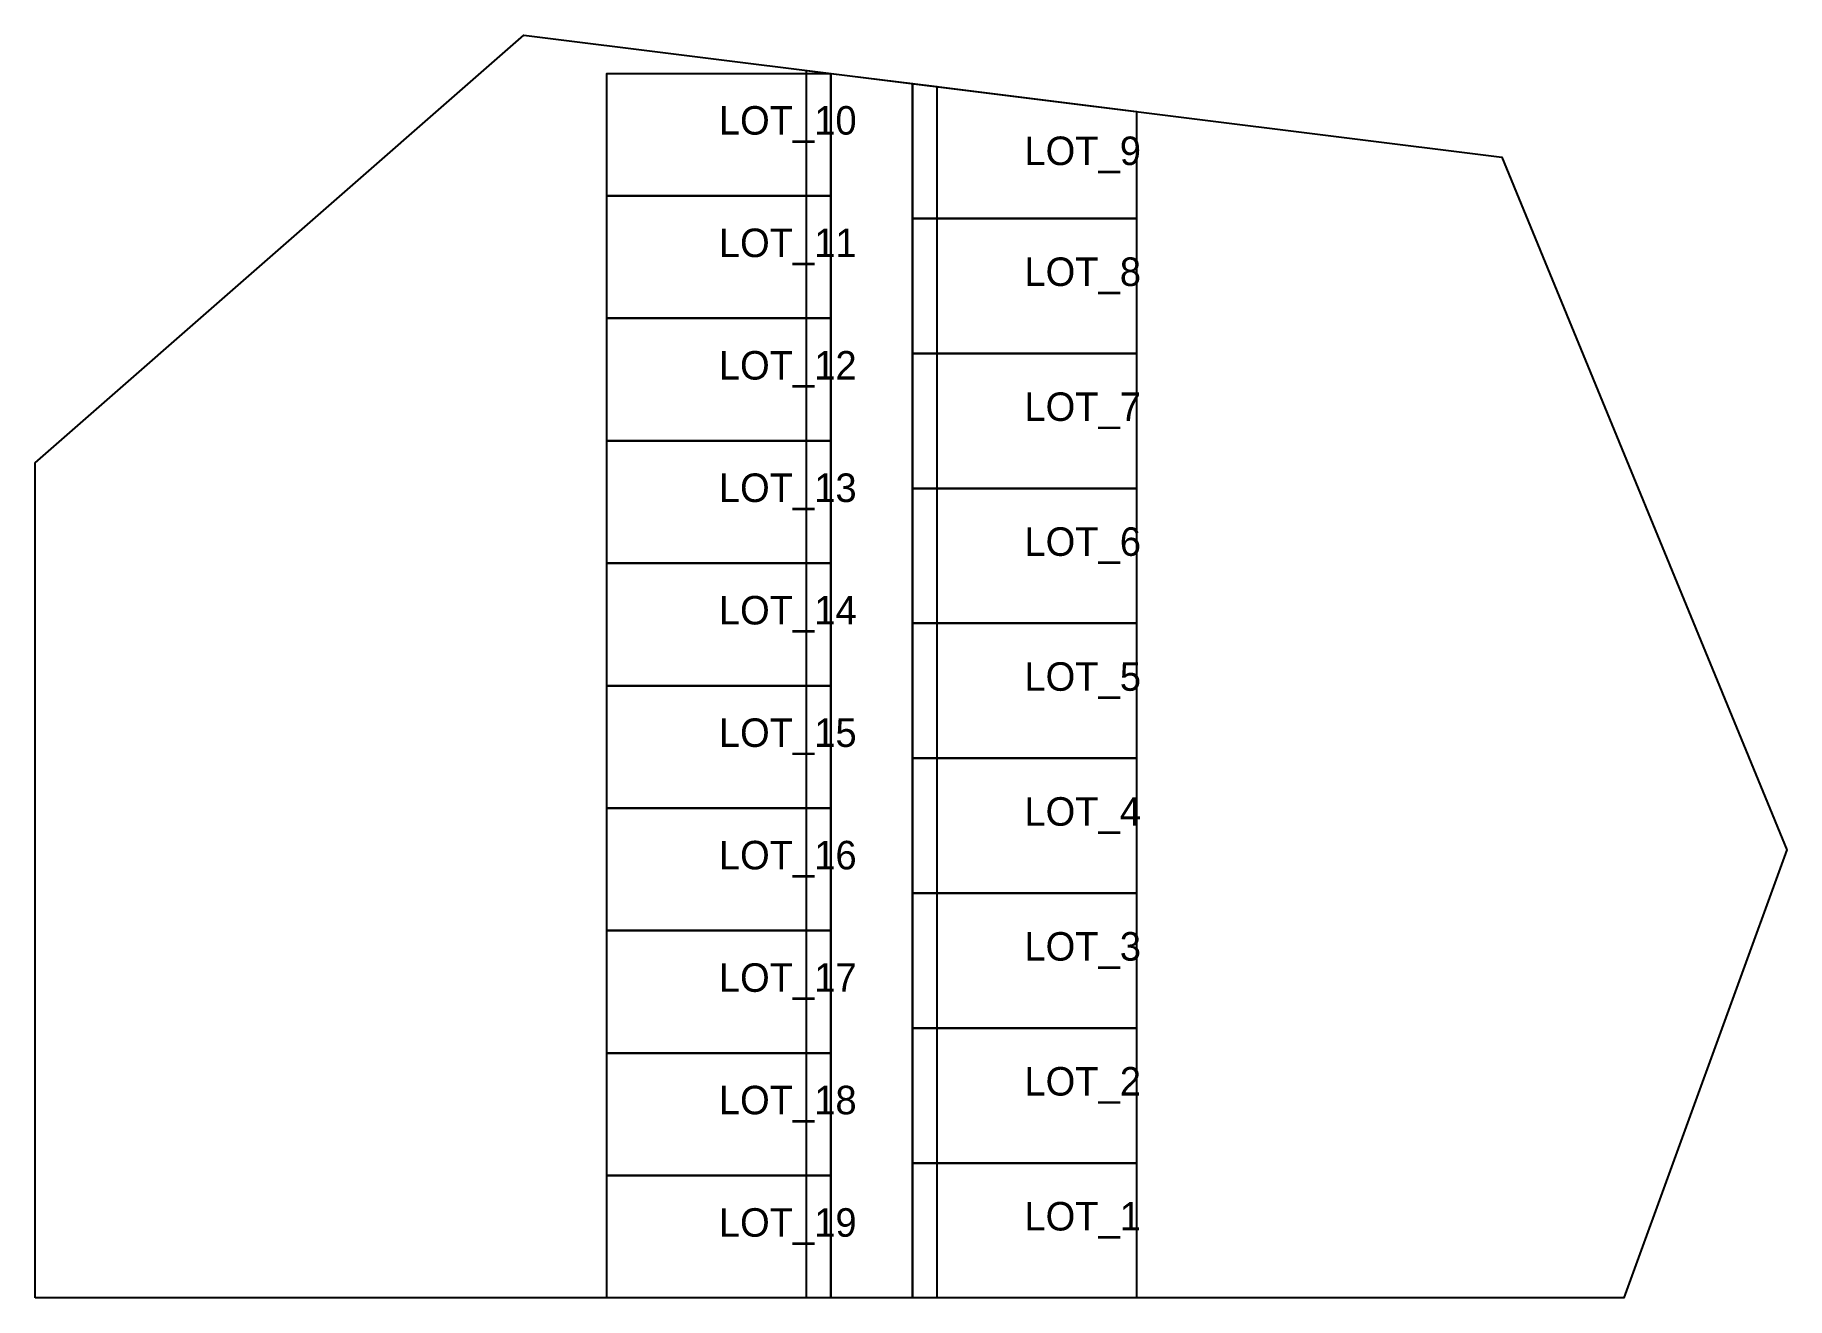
# Model space of a CAD drawing. Header units: metres. Extents: x 0 to 860, y 0 to 620.
import ezdxf

# ---------------------------------------------------------------- set-up
doc = ezdxf.new("R2010")
doc.units = ezdxf.units.M
for name, color, linetype in [('EASEMENTS', 5, 'Continuous'), ('LOT_LABELS', 2, 'Continuous'), ('LOT_LINES', 3, 'Continuous'), ('PARCEL', 7, 'Continuous'), ('ROAD', 1, 'Continuous')]:
    doc.layers.add(name, color=color, linetype=linetype)

msp = doc.modelspace()

# ---------------------------------------------------------------- linework, layer by layer
at = {"layer": 'EASEMENTS'}
for points in [[(390.67, 0), (378.67, 0), (378.67, 602.67), (390.67, 601.17)], [(442.67, 0), (430.67, 0), (430.67, 596.17), (442.67, 594.67)]]:
    msp.add_lwpolyline(points, close=True, dxfattribs=at)
at = {"layer": 'LOT_LINES'}
for points in [[(390.67, 541.05), (280.67, 541.05), (280.67, 601.17), (390.67, 601.17)], [(430.67, 596.17), (430.67, 596.17), (540.67, 582.42), (540.67, 529.93), (430.67, 529.93)], [(390.67, 480.93), (280.67, 480.93), (280.67, 541.05), (390.67, 541.05)], [(430.67, 529.93), (540.67, 529.93), (540.67, 463.68), (430.67, 463.68)], [(390.67, 420.82), (280.67, 420.82), (280.67, 480.93), (390.67, 480.93)], [(430.67, 463.68), (540.67, 463.68), (540.67, 397.44), (430.67, 397.44)], [(390.67, 360.7), (280.67, 360.7), (280.67, 420.82), (390.67, 420.82)], [(430.67, 397.44), (540.67, 397.44), (540.67, 331.2), (430.67, 331.2)], [(390.67, 300.58), (280.67, 300.58), (280.67, 360.7), (390.67, 360.7)], [(430.67, 331.2), (540.67, 331.2), (540.67, 264.96), (430.67, 264.96)], [(390.67, 240.47), (280.67, 240.47), (280.67, 300.58), (390.67, 300.58)], [(430.67, 264.96), (540.67, 264.96), (540.67, 198.72), (430.67, 198.72)], [(390.67, 180.35), (280.67, 180.35), (280.67, 240.47), (390.67, 240.47)], [(430.67, 198.72), (540.67, 198.72), (540.67, 132.48), (430.67, 132.48)], [(390.67, 120.23), (280.67, 120.23), (280.67, 180.35), (390.67, 180.35)], [(430.67, 132.48), (540.67, 132.48), (540.67, 66.24), (430.67, 66.24)], [(390.67, 60.12), (280.67, 60.12), (280.67, 120.23), (390.67, 120.23)], [(430.67, 66.24), (540.67, 66.24), (540.67, 0), (430.67, 0)], [(390.67, 0), (280.67, 0), (280.67, 60.12), (390.67, 60.12)]]:
    msp.add_lwpolyline(points, close=True, dxfattribs=at)
at = {"layer": 'PARCEL'}
msp.add_lwpolyline([(0, 0), (0, 410), (240, 620), (720, 560), (860, 220), (780, 0)], close=True, dxfattribs=at)
at = {"layer": 'ROAD'}
msp.add_lwpolyline([(430.67, 0), (390.67, 0), (390.67, 601.17), (430.67, 596.17)], close=True, dxfattribs=at)

# ---------------------------------------------------------------- texts
at = {"layer": 'LOT_LABELS'}
for s, p in [('LOT_10', (335.67, 571.11)), ('LOT_9', (485.67, 556.17)), ('LOT_11', (335.67, 510.99)), ('LOT_8', (485.67, 496.81)), ('LOT_12', (335.67, 450.87)), ('LOT_7', (485.67, 430.56)), ('LOT_13', (335.67, 390.76)), ('LOT_6', (485.67, 364.32)), ('LOT_14', (335.67, 330.64)), ('LOT_5', (485.67, 298.08)), ('LOT_15', (335.67, 270.52)), ('LOT_4', (485.67, 231.84)), ('LOT_16', (335.67, 210.41)), ('LOT_3', (485.67, 165.6)), ('LOT_17', (335.67, 150.29)), ('LOT_2', (485.67, 99.36)), ('LOT_18', (335.67, 90.17)), ('LOT_19', (335.67, 30.06)), ('LOT_1', (485.67, 33.12))]:
    msp.add_text(s, height=14, dxfattribs=at).set_placement(p)

doc.saveas('drawing.dxf')
